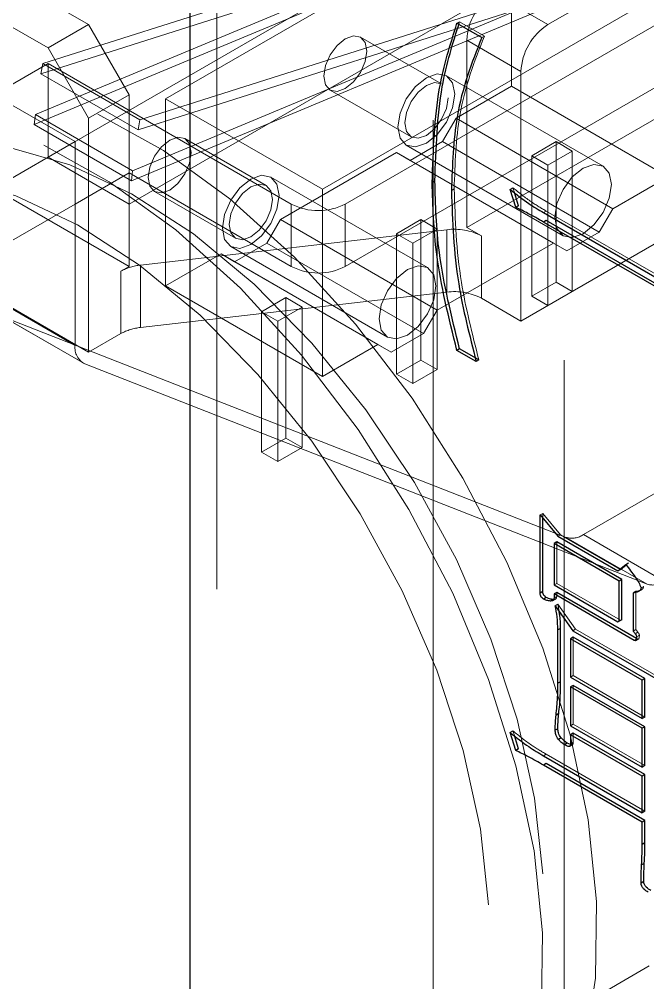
# Model space of a CAD drawing. Header units: millimetres. Extents: x 108 to 5832, y 144 to 4056.
# Drawn here: x 4447.92 to 4464.36, y 3243.42 to 3268.63 of the extents above; entities that cross this region are included whole.
import ezdxf

# ---------------------------------------------------------------- set-up
doc = ezdxf.new("R2010")
doc.units = ezdxf.units.MM
doc.header["$LTSCALE"] = 20
doc.linetypes.add('HIDDEN', pattern=[1.905, 1.27, -0.635])

msp = doc.modelspace()

# ---------------------------------------------------------------- linework, layer by layer
at = {"color": 1, "linetype": 'HIDDEN', "lineweight": 18}
for p, q in [((4453.089, 3355.318), (4453.089, 3234.469)), ((4462.175, 3297.812), (4462.175, 3240.654)), ((4458.746, 3240.593), (4458.746, 3287.953)), ((4461.751, 3268.491), (4477.307, 3277.472)), ((4476.6, 3272.98), (4459.63, 3263.183)), ((4460.337, 3271.755), (4448.669, 3265.02)), ((4451.745, 3266.551), (4460.796, 3271.776)), ((4460.796, 3271.776), (4460.796, 3266.877)), ((4448.528, 3267.47), (4461.114, 3271.47)), ((4460.902, 3271.134), (4448.307, 3265.875)), ((4462.458, 3270.531), (4450.791, 3263.795)), ((4448.336, 3266.134), (4458.597, 3270.419)), ((4458.597, 3270.419), (4448.481, 3267.204)), ((4451.074, 3266.001), (4463.66, 3270)), ((4456.448, 3263.796), (4466.701, 3269.715)), ((4463.448, 3269.665), (4450.852, 3264.405)), ((4449.73, 3268.491), (4448.316, 3269.307)), ((4455.847, 3264.183), (4464.898, 3269.408)), ((4460.337, 3269.307), (4461.751, 3268.491)), ((4450.881, 3264.665), (4461.143, 3268.95)), ((4461.143, 3268.95), (4451.027, 3265.735)), ((4447.255, 3268.695), (4448.669, 3267.879)), ((4448.669, 3267.879), (4449.73, 3268.491)), ((4449.73, 3268.491), (4450.791, 3266.654)), ((4459.44, 3268.566), (4459.369, 3268.525)), ((4459.44, 3268.566), (4460.087, 3268.192)), ((4460.087, 3268.192), (4460.017, 3268.151)), ((4456.448, 3262.163), (4466.701, 3268.082)), ((4458.969, 3266.937), (4456.848, 3268.162)), ((4461.044, 3267.266), (4459.63, 3268.083)), ((4459.63, 3263.183), (4459.63, 3268.083)), ((4473.772, 3268.082), (4461.044, 3260.734)), ((4449.73, 3266.042), (4448.669, 3267.879)), ((4448.669, 3267.47), (4447.255, 3266.653)), ((4448.481, 3267.204), (4448.528, 3267.47)), ((4448.528, 3267.47), (4451.074, 3266.001)), ((4448.669, 3267.47), (4455.033, 3263.796)), ((4448.669, 3265.02), (4448.669, 3267.47)), ((4448.481, 3267.204), (4451.027, 3265.735)), ((4461.044, 3260.734), (4461.044, 3267.266)), ((4463.195, 3264.786), (4459.094, 3267.154)), ((4449.377, 3265.429), (4447.255, 3266.653)), ((4450.791, 3266.654), (4449.73, 3266.042)), ((4450.791, 3266.654), (4450.791, 3262.163)), ((4456.048, 3266.776), (4458.169, 3265.551)), ((4460.796, 3266.877), (4459.347, 3266.04)), ((4460.796, 3266.877), (4464.898, 3264.509)), ((4451.745, 3266.551), (4455.847, 3264.183)), ((4451.745, 3261.652), (4451.745, 3266.551)), ((4448.307, 3265.875), (4448.336, 3266.134)), ((4448.336, 3266.134), (4450.881, 3264.665)), ((4449.73, 3266.042), (4449.73, 3259.917)), ((4451.027, 3265.735), (4451.074, 3266.001)), ((4459.347, 3266.04), (4458.993, 3265.428)), ((4463.448, 3263.672), (4459.347, 3266.04)), ((4448.307, 3265.875), (4450.852, 3264.405)), ((4447.255, 3264.204), (4449.377, 3265.429)), ((4449.377, 3265.429), (4449.377, 3263.795)), ((4454.373, 3264.284), (4452.251, 3265.508)), ((4458.993, 3265.428), (4458.145, 3264.938)), ((4463.094, 3263.06), (4458.993, 3265.428)), ((4461.327, 3265.06), (4461.963, 3265.428)), ((4461.963, 3265.428), (4461.963, 3261.753)), ((4461.963, 3265.428), (4462.387, 3265.183)), ((4457.791, 3265.142), (4454.751, 3263.387)), ((4461.892, 3262.774), (4457.791, 3265.142)), ((4458.145, 3264.938), (4457.791, 3265.142)), ((4458.044, 3265.335), (4462.145, 3262.967)), ((4461.751, 3264.815), (4462.387, 3265.183)), ((4462.387, 3265.183), (4462.387, 3261.508)), ((4448.669, 3265.02), (4450.791, 3263.795)), ((4462.246, 3262.57), (4458.145, 3264.938)), ((4461.327, 3261.386), (4461.327, 3265.06)), ((4461.327, 3265.06), (4461.751, 3264.815)), ((4450.852, 3264.405), (4450.881, 3264.665)), ((4461.751, 3261.141), (4461.751, 3264.815)), ((4450.791, 3264.612), (4449.377, 3263.795)), ((4450.791, 3264.612), (4455.033, 3262.163)), ((4458.599, 3262.133), (4454.498, 3264.5)), ((4464.898, 3264.509), (4463.448, 3263.672)), ((4450.791, 3262.163), (4447.255, 3264.204)), ((4455.847, 3259.284), (4455.847, 3264.183)), ((4459.296, 3264.19), (4459.225, 3264.149)), ((4460.834, 3264.22), (4460.763, 3264.18)), ((4460.872, 3264.097), (4460.834, 3264.22)), ((4451.451, 3264.123), (4453.573, 3262.898)), ((4449.377, 3263.795), (4446.195, 3261.959)), ((4449.377, 3260.094), (4449.377, 3263.795)), ((4455.033, 3263.796), (4455.033, 3262.163)), ((4456.448, 3262.163), (4456.448, 3263.796)), ((4463.448, 3263.672), (4463.094, 3263.06)), ((4454.751, 3263.387), (4454.397, 3262.774)), ((4458.852, 3261.019), (4454.751, 3263.387)), ((4457.791, 3263.019), (4458.427, 3263.387)), ((4458.427, 3263.387), (4458.427, 3259.712)), ((4458.427, 3263.387), (4458.852, 3263.142)), ((4461.706, 3263.611), (4461.636, 3263.571)), ((4461.706, 3263.611), (4466.996, 3260.558)), ((4451.088, 3262.197), (4459.105, 3263.123)), ((4458.215, 3262.774), (4458.852, 3263.142)), ((4458.852, 3263.142), (4458.852, 3259.467)), ((4459.105, 3261.49), (4459.105, 3263.123)), ((4459.63, 3263.183), (4460.008, 3262.965)), ((4457.791, 3259.345), (4457.791, 3263.019)), ((4457.791, 3263.019), (4458.215, 3262.774)), ((4460.008, 3262.965), (4460.008, 3261.332)), ((4463.094, 3263.06), (4462.246, 3262.57)), ((4453.448, 3262.681), (4457.549, 3260.314)), ((4454.397, 3262.774), (4453.548, 3262.284)), ((4458.498, 3260.407), (4454.397, 3262.774)), ((4458.215, 3259.1), (4458.215, 3262.774)), ((4461.892, 3262.774), (4458.852, 3261.019)), ((4462.246, 3262.57), (4461.892, 3262.774)), ((4453.195, 3262.489), (4451.745, 3261.652)), ((4457.296, 3260.121), (4453.195, 3262.489)), ((4453.548, 3262.284), (4453.195, 3262.489)), ((4450.577, 3262.039), (4450.791, 3262.163)), ((4451.088, 3262.197), (4451.088, 3260.564)), ((4457.65, 3259.917), (4453.548, 3262.284)), ((4446.195, 3261.959), (4449.73, 3259.917)), ((4450.577, 3260.406), (4450.577, 3262.039)), ((4451.745, 3261.652), (4455.847, 3259.284)), ((4461.963, 3261.753), (4461.327, 3261.386)), ((4461.963, 3261.753), (4462.387, 3261.508)), ((4459.105, 3261.49), (4451.088, 3260.564)), ((4461.327, 3261.386), (4461.751, 3261.141)), ((4462.387, 3261.508), (4461.751, 3261.141)), ((4447.255, 3261.318), (4449.377, 3260.094)), ((4454.256, 3260.978), (4454.892, 3261.346)), ((4454.892, 3261.346), (4454.892, 3257.671)), ((4454.892, 3261.346), (4455.316, 3261.101)), ((4461.044, 3260.734), (4460.008, 3261.332)), ((4447.462, 3260.86), (4449.584, 3259.636)), ((4454.256, 3257.304), (4454.256, 3260.978)), ((4454.256, 3260.978), (4454.68, 3260.733)), ((4454.68, 3260.733), (4455.316, 3261.101)), ((4455.316, 3261.101), (4455.316, 3257.426)), ((4458.852, 3261.019), (4458.498, 3260.407)), ((4449.629, 3259.614), (4447.508, 3260.838)), ((4462.227, 3255.073), (4447.508, 3260.838)), ((4454.68, 3257.059), (4454.68, 3260.733)), ((4450.577, 3260.406), (4449.73, 3259.917)), ((4458.498, 3260.407), (4457.65, 3259.917)), ((4457.296, 3260.121), (4455.847, 3259.284)), ((4457.65, 3259.917), (4457.296, 3260.121)), ((4464.348, 3253.849), (4449.629, 3259.614)), ((4458.427, 3259.712), (4457.791, 3259.345)), ((4458.427, 3259.712), (4458.852, 3259.467)), ((4459.943, 3259.716), (4459.873, 3259.675)), ((4457.791, 3259.345), (4458.215, 3259.1)), ((4458.852, 3259.467), (4458.215, 3259.1)), ((4467.408, 3257.873), (4462.681, 3255.145)), ((4454.892, 3257.671), (4454.256, 3257.304)), ((4454.892, 3257.671), (4455.316, 3257.426)), ((4455.316, 3257.426), (4454.68, 3257.059)), ((4454.256, 3257.304), (4454.68, 3257.059)), ((4461.615, 3255.7), (4461.545, 3255.659)), ((4461.615, 3255.7), (4462.078, 3255.143)), ((4461.615, 3255.574), (4461.615, 3255.7)), ((4462.078, 3255.143), (4462.008, 3255.102)), ((4462.078, 3255.143), (4463.649, 3254.236)), ((4462.227, 3255.073), (4464.348, 3253.849)), ((4464.802, 3253.92), (4462.681, 3255.145)), ((4461.98, 3254.955), (4461.98, 3253.868)), ((4463.862, 3254.403), (4463.791, 3254.362)), ((4463.798, 3254.353), (4463.862, 3254.403)), ((4461.98, 3253.868), (4461.909, 3253.827)), ((4461.98, 3253.868), (4463.649, 3252.904)), ((4461.98, 3253.632), (4461.98, 3253.527)), ((4464.052, 3253.654), (4464.052, 3252.663)), ((4464.117, 3253.656), (4464.206, 3253.707)), ((4464.256, 3253.79), (4464.186, 3253.749)), ((4461.87, 3253.412), (4461.958, 3253.463)), ((4461.98, 3253.527), (4461.909, 3253.486)), ((4462.01, 3253.325), (4461.939, 3253.284)), ((4462.01, 3253.325), (4462.473, 3252.672)), ((4462.042, 3253.139), (4462.01, 3253.325)), ((4463.649, 3252.904), (4463.578, 3252.864)), ((4463.649, 3252.904), (4463.687, 3252.917)), ((4462.473, 3252.672), (4462.402, 3252.631)), ((4462.473, 3252.672), (4466.533, 3250.328)), ((4464.052, 3252.663), (4463.981, 3252.622)), ((4464.104, 3252.59), (4464.034, 3252.549)), ((4462.412, 3252.462), (4462.412, 3251.454)), ((4464.038, 3252.367), (4464.126, 3252.418)), ((4464.082, 3252.418), (4464.065, 3252.408)), ((4464.082, 3252.418), (4464.067, 3252.427)), ((4464.143, 3252.514), (4464.072, 3252.473)), ((4462.412, 3251.454), (4462.342, 3251.413)), ((4462.412, 3251.454), (4464.287, 3250.372)), ((4462.412, 3251.2), (4462.412, 3250.183)), ((4462.412, 3250.183), (4462.342, 3250.142)), ((4462.412, 3250.183), (4464.287, 3249.101)), ((4460.834, 3250.008), (4460.763, 3249.967)), ((4460.872, 3249.884), (4460.834, 3250.008)), ((4462.412, 3249.947), (4462.412, 3249.701)), ((4462.311, 3249.604), (4462.399, 3249.655)), ((4462.412, 3249.701), (4462.342, 3249.66)), ((4461.706, 3249.399), (4461.636, 3249.358)), ((4461.706, 3249.399), (4464.287, 3247.909)), ((4464.403, 3243.859), (4458.746, 3240.593))]:
    msp.add_line(p, q, dxfattribs=at)
at = {"color": 7, "linetype": 'Continuous', "lineweight": 25}
for p, q in [((4452.382, 3320.615), (4452.382, 3234.061)), ((4459.369, 3268.525), (4460.017, 3268.151)), ((4458.792, 3264.398), (4458.721, 3264.357)), ((4460.907, 3263.711), (4460.763, 3264.18)), ((4460.978, 3263.752), (4460.872, 3264.097)), ((4460.978, 3263.752), (4460.907, 3263.711)), ((4461.636, 3263.571), (4466.926, 3260.517)), ((4461.706, 3263.366), (4461.636, 3263.325)), ((4467.897, 3259.711), (4461.636, 3263.325)), ((4467.968, 3259.751), (4461.706, 3263.366)), ((4459.44, 3260.007), (4459.369, 3259.966)), ((4459.873, 3259.675), (4459.369, 3259.966)), ((4459.943, 3259.716), (4459.44, 3260.007)), ((4461.545, 3255.659), (4462.008, 3255.102)), ((4461.545, 3253.617), (4461.545, 3255.659)), ((4461.615, 3253.658), (4461.615, 3255.574)), ((4462.008, 3255.102), (4463.578, 3254.196)), ((4461.98, 3254.955), (4461.909, 3254.914)), ((4463.617, 3253.928), (4461.909, 3254.914)), ((4461.909, 3254.914), (4461.909, 3253.827)), ((4463.687, 3253.969), (4461.98, 3254.955)), ((4463.578, 3254.196), (4463.791, 3254.362)), ((4463.649, 3254.236), (4463.798, 3254.353)), ((4463.649, 3254.236), (4463.578, 3254.196)), ((4461.909, 3253.827), (4463.578, 3252.864)), ((4463.687, 3253.969), (4463.617, 3253.928)), ((4463.617, 3252.877), (4463.617, 3253.928)), ((4463.687, 3252.917), (4463.687, 3253.969)), ((4461.615, 3253.658), (4461.545, 3253.617)), ((4461.98, 3253.632), (4461.909, 3253.591)), ((4461.909, 3253.591), (4461.909, 3253.486)), ((4464.011, 3252.377), (4461.909, 3253.591)), ((4464.067, 3252.427), (4461.98, 3253.632)), ((4464.052, 3253.654), (4463.981, 3253.613)), ((4463.981, 3253.613), (4463.981, 3252.622)), ((4461.706, 3253.5), (4461.636, 3253.459)), ((4461.888, 3253.448), (4461.818, 3253.407)), ((4461.939, 3253.284), (4462.402, 3252.631)), ((4463.578, 3252.864), (4463.617, 3252.877)), ((4463.687, 3252.917), (4463.617, 3252.877)), ((4462.078, 3252.689), (4462.008, 3252.649)), ((4462.008, 3251.255), (4462.008, 3252.649)), ((4462.078, 3251.296), (4462.078, 3252.689)), ((4462.402, 3252.631), (4466.462, 3250.287)), ((4462.412, 3252.462), (4462.342, 3252.421)), ((4464.216, 3251.339), (4462.342, 3252.421)), ((4462.342, 3252.421), (4462.342, 3251.413)), ((4464.287, 3251.38), (4462.412, 3252.462)), ((4464.065, 3252.408), (4464.011, 3252.377)), ((4462.078, 3251.296), (4462.008, 3251.255)), ((4462.342, 3251.413), (4464.216, 3250.331)), ((4464.287, 3251.38), (4464.216, 3251.339)), ((4464.216, 3250.331), (4464.216, 3251.339)), ((4464.287, 3250.372), (4464.287, 3251.38)), ((4462.412, 3251.2), (4462.342, 3251.159)), ((4464.216, 3250.077), (4462.342, 3251.159)), ((4462.342, 3251.159), (4462.342, 3250.142)), ((4464.287, 3250.118), (4462.412, 3251.2)), ((4462.033, 3250.463), (4461.963, 3250.422)), ((4464.287, 3250.372), (4464.216, 3250.331)), ((4462.01, 3250.065), (4461.939, 3250.024)), ((4462.342, 3250.142), (4464.216, 3249.06)), ((4464.287, 3250.118), (4464.216, 3250.077)), ((4464.216, 3249.06), (4464.216, 3250.077)), ((4464.287, 3249.101), (4464.287, 3250.118)), ((4460.907, 3249.498), (4460.763, 3249.967)), ((4460.978, 3249.539), (4460.872, 3249.884)), ((4462.094, 3249.824), (4462.024, 3249.783)), ((4462.412, 3249.947), (4462.342, 3249.906)), ((4462.342, 3249.906), (4462.342, 3249.66)), ((4464.216, 3248.824), (4462.342, 3249.906)), ((4464.287, 3248.865), (4462.412, 3249.947)), ((4460.978, 3249.539), (4460.907, 3249.498)), ((4462.253, 3249.688), (4462.182, 3249.647)), ((4462.34, 3249.651), (4462.253, 3249.688)), ((4461.636, 3249.358), (4464.216, 3247.868)), ((4461.706, 3249.153), (4461.636, 3249.112)), ((4464.216, 3247.623), (4461.636, 3249.112)), ((4464.287, 3247.664), (4461.706, 3249.153)), ((4464.287, 3249.101), (4464.216, 3249.06)), ((4464.287, 3248.865), (4464.216, 3248.824)), ((4464.216, 3247.868), (4464.216, 3248.824)), ((4464.287, 3247.909), (4464.287, 3248.865)), ((4464.287, 3247.909), (4464.216, 3247.868)), ((4464.287, 3247.664), (4464.216, 3247.623)), ((4464.216, 3247.036), (4464.216, 3247.623)), ((4464.287, 3247.077), (4464.287, 3247.664)), ((4464.287, 3247.077), (4464.216, 3247.036)), ((4464.272, 3246.541), (4464.201, 3246.5)), ((4464.256, 3246.069), (4464.186, 3246.028))]:
    msp.add_line(p, q, dxfattribs=at)
at = {"color": 1, "linetype": 'HIDDEN', "lineweight": 18, "flags": 128}
for points in [[(4455.882, 3267.142), (4455.925, 3267.417), (4456.048, 3267.7), (4456.231, 3267.947), (4456.448, 3268.122), (4456.664, 3268.197), (4456.848, 3268.162), (4456.97, 3268.02), (4457.013, 3267.795), (4456.97, 3267.521), (4456.848, 3267.238), (4456.664, 3266.99), (4456.448, 3266.816), (4456.231, 3266.74), (4456.048, 3266.776), (4455.925, 3266.917), (4455.882, 3267.142)], [(4463.025, 3245.544), (4462.802, 3247.683), (4462.328, 3249.908), (4461.613, 3252.172), (4460.672, 3254.425), (4459.526, 3256.622), (4458.198, 3258.713), (4456.717, 3260.656), (4455.115, 3262.408), (4453.426, 3263.932), (4451.686, 3265.196), (4449.931, 3266.173), (4448.2, 3266.842), (4446.528, 3267.188), (4444.953, 3267.205), (4443.507, 3266.891), (4442.221, 3266.255), (4441.123, 3265.308), (4440.235, 3264.072), (4439.578, 3262.573), (4439.164, 3260.842), (4439.004, 3258.917), (4439.099, 3256.838), (4439.448, 3254.65), (4440.045, 3252.4), (4440.875, 3250.135), (4441.921, 3247.905), (4443.162, 3245.755), (4444.57, 3243.732), (4446.115, 3241.88), (4447.765, 3240.238), (4449.485, 3238.84), (4451.237, 3237.716), (4452.985, 3236.891), (4454.69, 3236.382), (4456.318, 3236.2), (4457.833, 3236.349), (4459.203, 3236.825), (4460.398, 3237.619), (4461.393, 3238.713), (4462.168, 3240.085), (4462.705, 3241.704), (4462.993, 3243.537), (4463.025, 3245.544)], [(4457.826, 3265.816), (4457.883, 3266.176), (4458.044, 3266.547), (4458.285, 3266.872), (4458.569, 3267.102), (4458.853, 3267.2), (4459.094, 3267.154), (4459.255, 3266.968), (4459.311, 3266.673), (4459.255, 3266.312), (4459.094, 3265.941), (4458.853, 3265.616), (4458.569, 3265.387), (4458.285, 3265.288), (4458.044, 3265.335), (4457.883, 3265.52), (4457.826, 3265.816)], [(4458.969, 3266.937), (4458.785, 3266.973), (4458.569, 3266.897), (4458.352, 3266.723), (4458.169, 3266.475), (4458.046, 3266.192), (4458.003, 3265.918), (4458.046, 3265.693), (4458.169, 3265.551), (4458.352, 3265.516), (4458.569, 3265.591), (4458.785, 3265.766), (4458.969, 3266.013), (4459.092, 3266.296), (4459.135, 3266.571)], [(4461.611, 3244.728), (4461.388, 3246.867), (4460.914, 3249.092), (4460.199, 3251.355), (4459.258, 3253.609), (4458.112, 3255.805), (4456.784, 3257.897), (4455.303, 3259.839), (4453.701, 3261.592), (4452.012, 3263.116), (4450.271, 3264.38), (4448.517, 3265.357), (4446.785, 3266.025), (4445.114, 3266.372), (4443.539, 3266.388), (4442.093, 3266.075), (4440.807, 3265.438), (4439.708, 3264.492), (4438.821, 3263.256), (4438.164, 3261.756), (4437.75, 3260.025), (4437.589, 3258.1), (4437.685, 3256.022), (4438.034, 3253.834), (4438.63, 3251.584), (4439.461, 3249.319), (4440.507, 3247.088), (4441.747, 3244.938), (4443.155, 3242.916), (4444.701, 3241.064), (4446.351, 3239.421), (4448.07, 3238.023), (4449.823, 3236.9), (4451.57, 3236.075), (4453.276, 3235.566), (4454.904, 3235.384), (4456.419, 3235.533), (4457.788, 3236.009), (4458.984, 3236.803), (4459.979, 3237.897), (4460.754, 3239.268), (4461.29, 3240.888), (4461.578, 3242.721), (4461.611, 3244.728)], [(4461.613, 3246.271), (4461.401, 3248.252), (4460.946, 3250.315), (4460.258, 3252.411), (4459.353, 3254.49), (4458.254, 3256.505), (4456.984, 3258.407), (4455.575, 3260.153), (4454.06, 3261.701), (4452.473, 3263.015), (4450.852, 3264.064), (4449.235, 3264.824), (4447.66, 3265.277), (4446.164, 3265.411), (4444.781, 3265.225), (4443.545, 3264.723), (4442.485, 3263.915), (4441.624, 3262.822), (4440.984, 3261.469), (4440.579, 3259.887), (4440.418, 3258.113), (4440.507, 3256.19), (4440.841, 3254.162), (4441.415, 3252.076), (4442.213, 3249.982), (4443.218, 3247.929), (4444.406, 3245.965), (4445.749, 3244.136), (4447.216, 3242.484), (4448.772, 3241.049), (4450.38, 3239.864), (4452.004, 3238.957), (4453.605, 3238.349), (4455.145, 3238.054), (4456.588, 3238.08), (4457.901, 3238.425), (4459.053, 3239.082), (4460.017, 3240.035), (4460.769, 3241.262), (4461.294, 3242.734), (4461.577, 3244.417), (4461.613, 3246.271)], [(4451.286, 3264.489), (4451.329, 3264.764), (4451.451, 3265.047), (4451.635, 3265.294), (4451.851, 3265.469), (4452.068, 3265.544), (4452.251, 3265.508), (4452.374, 3265.367), (4452.417, 3265.142), (4452.374, 3264.867), (4452.251, 3264.585), (4452.068, 3264.337), (4451.851, 3264.162), (4451.635, 3264.087), (4451.451, 3264.123), (4451.329, 3264.264), (4451.286, 3264.489)], [(4461.928, 3263.448), (4461.984, 3263.809), (4462.145, 3264.18), (4462.386, 3264.505), (4462.67, 3264.734), (4462.954, 3264.833), (4463.195, 3264.786), (4463.356, 3264.601), (4463.413, 3264.305), (4463.356, 3263.945), (4463.195, 3263.573), (4462.954, 3263.249), (4462.67, 3263.019), (4462.386, 3262.921), (4462.145, 3262.967), (4461.984, 3263.153), (4461.928, 3263.448)], [(4460.199, 3245.454), (4459.987, 3247.436), (4459.531, 3249.499), (4458.843, 3251.595), (4457.939, 3253.674), (4456.839, 3255.689), (4455.57, 3257.591), (4454.161, 3259.337), (4452.645, 3260.884), (4451.059, 3262.198), (4449.438, 3263.248), (4447.821, 3264.007), (4446.246, 3264.46), (4444.75, 3264.595), (4443.367, 3264.409), (4442.131, 3263.906), (4441.07, 3263.099), (4440.21, 3262.006), (4439.569, 3260.652), (4439.164, 3259.07), (4439.004, 3257.297), (4439.092, 3255.373), (4439.427, 3253.345), (4440, 3251.26), (4440.799, 3249.166), (4441.804, 3247.113), (4442.992, 3245.149), (4444.335, 3243.319), (4445.802, 3241.668), (4447.358, 3240.233), (4448.966, 3239.048), (4450.59, 3238.14), (4452.191, 3237.532), (4453.731, 3237.238), (4455.174, 3237.263), (4456.487, 3237.609), (4457.639, 3238.266), (4458.602, 3239.219), (4459.355, 3240.446), (4459.879, 3241.918), (4460.163, 3243.601), (4460.199, 3245.454)], [(4453.23, 3263.162), (4453.287, 3263.523), (4453.448, 3263.894), (4453.689, 3264.219), (4453.973, 3264.448), (4454.257, 3264.547), (4454.498, 3264.5), (4454.659, 3264.315), (4454.715, 3264.019), (4454.659, 3263.659), (4454.498, 3263.288), (4454.257, 3262.963), (4453.973, 3262.734), (4453.689, 3262.635), (4453.448, 3262.682), (4453.287, 3262.867), (4453.23, 3263.162)], [(4454.538, 3263.917), (4454.495, 3264.143), (4454.373, 3264.284), (4454.189, 3264.319), (4453.973, 3264.244), (4453.756, 3264.069), (4453.573, 3263.822), (4453.45, 3263.539), (4453.407, 3263.264), (4453.45, 3263.039), (4453.573, 3262.898), (4453.756, 3262.862), (4453.973, 3262.938), (4454.189, 3263.112), (4454.373, 3263.36), (4454.495, 3263.643), (4454.538, 3263.917)], [(4457.331, 3260.795), (4457.388, 3261.155), (4457.549, 3261.526), (4457.79, 3261.851), (4458.074, 3262.081), (4458.358, 3262.179), (4458.599, 3262.133), (4458.76, 3261.947), (4458.816, 3261.652), (4458.76, 3261.291), (4458.599, 3260.92), (4458.358, 3260.595), (4458.074, 3260.366), (4457.79, 3260.267), (4457.549, 3260.314), (4457.388, 3260.499), (4457.331, 3260.795)]]:
    msp.add_lwpolyline(points, dxfattribs=at)
at = {"color": 1, "linetype": 'HIDDEN', "lineweight": 18}
for centre, radius, start, end in [((4461.165, 3268.013), 1.537, 122.6093, 177.3917), ((4462.579, 3267.196), 1.537, 122.6093, 177.3917), ((4455.74, 3265.16), 1.537, 242.6089, 297.394), ((4459.307, 3261.619), 1.517, 62.4958, 97.6726), ((4451.22, 3260.864), 1.34, 95.6562, 118.6786), ((4455.74, 3263.527), 1.537, 242.6089, 297.394), ((4459.307, 3259.986), 1.517, 62.4958, 97.6726), ((4451.22, 3259.231), 1.34, 95.6562, 118.6786), ((4449.85, 3260.036), 0.477, 173.1108, 242.4286), ((4462.379, 3255.586), 0.535, 253.4376, 304.3949), ((4464.5, 3254.361), 0.535, 253.4376, 304.3949)]:
    msp.add_arc(centre, radius, start, end, dxfattribs=at)
at = {"color": 7, "linetype": 'Continuous', "lineweight": 25}
for points, knots in [([(4458.721, 3264.357), (4458.75, 3265.207), (4458.801, 3266.725), (4459.195, 3267.975), (4459.369, 3268.525)], [0, 0, 0, 0, 0.559989, 1, 1, 1, 1]), ([(4458.792, 3264.398), (4458.821, 3265.248), (4458.871, 3266.766), (4459.266, 3268.016), (4459.44, 3268.566)], [0, 0, 0, 0, 0.559989, 1, 1, 1, 1]), ([(4460.017, 3268.151), (4459.76, 3267.492), (4459.3, 3266.314), (4459.248, 3264.811), (4459.225, 3264.149)], [0, 0, 0, 0, 0.559573, 1, 1, 1, 1]), ([(4459.44, 3260.007), (4459.227, 3260.86), (4458.848, 3262.386), (4458.809, 3263.783), (4458.792, 3264.398)], [0, 0, 0, 0, 0.55957, 1, 1, 1, 1]), ([(4459.369, 3259.966), (4459.157, 3260.82), (4458.777, 3262.345), (4458.738, 3263.742), (4458.721, 3264.357)], [0, 0, 0, 0, 0.55957, 1, 1, 1, 1]), ([(4459.225, 3264.149), (4459.252, 3263.347), (4459.301, 3261.915), (4459.698, 3260.36), (4459.873, 3259.675)], [0, 0, 0, 0, 0.560048, 1, 1, 1, 1]), ([(4460.763, 3264.18), (4460.924, 3264.05), (4461.213, 3263.818), (4461.506, 3263.646), (4461.636, 3263.571)], [0, 0, 0, 0, 0.55976, 1, 1, 1, 1]), ([(4461.636, 3263.325), (4461.499, 3263.402), (4461.256, 3263.539), (4461.014, 3263.658), (4460.907, 3263.711)], [0, 0, 0, 0, 0.560012, 1, 1, 1, 1]), ([(4463.791, 3254.362), (4463.873, 3254.254), (4463.987, 3254.102), (4464.131, 3253.899), (4464.167, 3253.799), (4464.186, 3253.749)], [0, 0, 0, 0, 0.562326, 0.783357, 1, 1, 1, 1]), ([(4461.636, 3253.459), (4461.622, 3253.468), (4461.594, 3253.486), (4461.56, 3253.532), (4461.547, 3253.578), (4461.545, 3253.604), (4461.545, 3253.617)], [0, 0, 0, 0, 0.280489, 0.558499, 0.779708, 1, 1, 1, 1]), ([(4461.706, 3253.5), (4461.693, 3253.509), (4461.665, 3253.527), (4461.63, 3253.572), (4461.617, 3253.619), (4461.616, 3253.645), (4461.615, 3253.658)], [0, 0, 0, 0, 0.280489, 0.558499, 0.779708, 1, 1, 1, 1]), ([(4464.186, 3253.749), (4464.176, 3253.723), (4464.158, 3253.669), (4464.077, 3253.637), (4464.017, 3253.622), (4463.981, 3253.613)], [0, 0, 0, 0, 0.276884, 0.559535, 1, 1, 1, 1]), ([(4464.196, 3253.704), (4464.184, 3253.697), (4464.141, 3253.671), (4464.089, 3253.661), (4464.052, 3253.654)], [0, 0, 0, 0, 0.268004, 1, 1, 1, 1]), ([(4461.818, 3253.407), (4461.785, 3253.41), (4461.727, 3253.416), (4461.663, 3253.446), (4461.636, 3253.459)], [0, 0, 0, 0, 0.559935, 1, 1, 1, 1]), ([(4461.888, 3253.448), (4461.856, 3253.451), (4461.797, 3253.457), (4461.734, 3253.487), (4461.706, 3253.5)], [0, 0, 0, 0, 0.559935, 1, 1, 1, 1]), ([(4461.909, 3253.486), (4461.907, 3253.47), (4461.905, 3253.438), (4461.872, 3253.407), (4461.838, 3253.407), (4461.818, 3253.407)], [0, 0, 0, 0, 0.279637, 0.560293, 1, 1, 1, 1]), ([(4462.008, 3252.649), (4462.006, 3252.763), (4462.002, 3252.967), (4461.958, 3253.187), (4461.939, 3253.284)], [0, 0, 0, 0, 0.560107, 1, 1, 1, 1]), ([(4462.078, 3252.689), (4462.078, 3252.803), (4462.077, 3252.948), (4462.048, 3253.105), (4462.042, 3253.139)], [0, 0, 0, 0, 0.7823917, 1, 1, 1, 1]), ([(4463.981, 3252.622), (4463.991, 3252.608), (4464.008, 3252.584), (4464.026, 3252.559), (4464.034, 3252.549)], [0, 0, 0, 0, 0.560296, 1, 1, 1, 1]), ([(4464.034, 3252.549), (4464.039, 3252.543), (4464.05, 3252.531), (4464.068, 3252.505), (4464.07, 3252.486), (4464.072, 3252.473)], [0, 0, 0, 0, 0.293723, 0.561164, 1, 1, 1, 1]), ([(4464.072, 3252.473), (4464.072, 3252.446), (4464.071, 3252.405), (4464.051, 3252.37), (4464.029, 3252.369), (4464.017, 3252.375), (4464.011, 3252.377)], [0, 0, 0, 0, 0.498536, 0.750599, 0.872627, 1, 1, 1, 1]), ([(4462.033, 3250.463), (4462.05, 3250.613), (4462.08, 3250.882), (4462.079, 3251.169), (4462.078, 3251.296)], [0, 0, 0, 0, 0.559666, 1, 1, 1, 1]), ([(4461.963, 3250.422), (4461.979, 3250.572), (4462.009, 3250.841), (4462.008, 3251.129), (4462.008, 3251.255)], [0, 0, 0, 0, 0.559666, 1, 1, 1, 1]), ([(4461.939, 3250.024), (4461.941, 3250.1), (4461.945, 3250.235), (4461.957, 3250.365), (4461.963, 3250.422)], [0, 0, 0, 0, 0.559954, 1, 1, 1, 1]), ([(4462.01, 3250.065), (4462.012, 3250.141), (4462.016, 3250.276), (4462.028, 3250.406), (4462.033, 3250.463)], [0, 0, 0, 0, 0.559954, 1, 1, 1, 1]), ([(4462.024, 3249.783), (4461.996, 3249.828), (4461.948, 3249.909), (4461.942, 3249.989), (4461.939, 3250.024)], [0, 0, 0, 0, 0.558367, 1, 1, 1, 1]), ([(4462.094, 3249.824), (4462.067, 3249.869), (4462.019, 3249.95), (4462.013, 3250.03), (4462.01, 3250.065)], [0, 0, 0, 0, 0.558367, 1, 1, 1, 1]), ([(4460.763, 3249.967), (4460.924, 3249.837), (4461.213, 3249.605), (4461.506, 3249.433), (4461.636, 3249.358)], [0, 0, 0, 0, 0.5597517, 1, 1, 1, 1]), ([(4462.182, 3249.647), (4462.152, 3249.669), (4462.097, 3249.708), (4462.046, 3249.76), (4462.024, 3249.783)], [0, 0, 0, 0, 0.559261, 1, 1, 1, 1]), ([(4462.253, 3249.688), (4462.222, 3249.71), (4462.168, 3249.749), (4462.117, 3249.801), (4462.094, 3249.824)], [0, 0, 0, 0, 0.559261, 1, 1, 1, 1]), ([(4462.342, 3249.66), (4462.341, 3249.651), (4462.338, 3249.633), (4462.327, 3249.612), (4462.307, 3249.603), (4462.261, 3249.604), (4462.217, 3249.628), (4462.182, 3249.647)], [0, 0, 0, 0, 0.126344, 0.249207, 0.375727, 0.50152, 1, 1, 1, 1]), ([(4461.636, 3249.112), (4461.499, 3249.189), (4461.256, 3249.326), (4461.014, 3249.445), (4460.907, 3249.498)], [0, 0, 0, 0, 0.560012, 1, 1, 1, 1]), ([(4464.201, 3246.5), (4464.206, 3246.599), (4464.214, 3246.776), (4464.215, 3246.957), (4464.216, 3247.036)], [0, 0, 0, 0, 0.5598854, 1, 1, 1, 1]), ([(4464.272, 3246.541), (4464.277, 3246.64), (4464.285, 3246.817), (4464.286, 3246.997), (4464.287, 3247.077)], [0, 0, 0, 0, 0.5598854, 1, 1, 1, 1]), ([(4464.186, 3246.028), (4464.187, 3246.117), (4464.19, 3246.276), (4464.198, 3246.432), (4464.201, 3246.5)], [0, 0, 0, 0, 0.560071, 1, 1, 1, 1]), ([(4464.256, 3246.069), (4464.258, 3246.158), (4464.261, 3246.317), (4464.269, 3246.473), (4464.272, 3246.541)], [0, 0, 0, 0, 0.560071, 1, 1, 1, 1]), ([(4464.376, 3245.787), (4464.333, 3245.813), (4464.28, 3245.844), (4464.225, 3245.91), (4464.194, 3245.962), (4464.189, 3246.002), (4464.186, 3246.028)], [0, 0, 0, 0, 0.4988849, 0.6252242, 0.7516326, 1, 1, 1, 1]), ([(4464.446, 3245.828), (4464.404, 3245.853), (4464.351, 3245.885), (4464.296, 3245.951), (4464.265, 3246.003), (4464.26, 3246.042), (4464.256, 3246.069)], [0, 0, 0, 0, 0.4988849, 0.6252242, 0.7516326, 1, 1, 1, 1])]:
    msp.add_open_spline(points, degree=3, knots=knots, dxfattribs=at)
at = {"color": 1, "linetype": 'HIDDEN', "lineweight": 18}
for points, knots in [([(4460.087, 3268.192), (4459.83, 3267.533), (4459.371, 3266.355), (4459.319, 3264.852), (4459.296, 3264.19)], [0, 0, 0, 0, 0.559573, 1, 1, 1, 1]), ([(4459.296, 3264.19), (4459.323, 3263.388), (4459.372, 3261.956), (4459.769, 3260.4), (4459.943, 3259.716)], [0, 0, 0, 0, 0.560048, 1, 1, 1, 1]), ([(4460.834, 3264.22), (4460.995, 3264.091), (4461.283, 3263.859), (4461.577, 3263.687), (4461.706, 3263.611)], [0, 0, 0, 0, 0.55976, 1, 1, 1, 1]), ([(4464.256, 3253.79), (4464.248, 3253.762), (4464.236, 3253.722), (4464.205, 3253.708), (4464.196, 3253.704)], [0, 0, 0, 0, 0.69522, 1, 1, 1, 1]), ([(4461.98, 3253.527), (4461.978, 3253.511), (4461.975, 3253.479), (4461.943, 3253.448), (4461.909, 3253.448), (4461.888, 3253.448)], [0, 0, 0, 0, 0.279637, 0.560293, 1, 1, 1, 1]), ([(4464.052, 3252.663), (4464.061, 3252.649), (4464.079, 3252.624), (4464.097, 3252.6), (4464.104, 3252.59)], [0, 0, 0, 0, 0.560296, 1, 1, 1, 1]), ([(4464.104, 3252.59), (4464.11, 3252.583), (4464.121, 3252.572), (4464.138, 3252.546), (4464.141, 3252.526), (4464.143, 3252.514)], [0, 0, 0, 0, 0.293723, 0.561164, 1, 1, 1, 1]), ([(4464.143, 3252.514), (4464.142, 3252.487), (4464.142, 3252.446), (4464.122, 3252.411), (4464.1, 3252.41), (4464.088, 3252.415), (4464.082, 3252.418)], [0, 0, 0, 0, 0.498536, 0.750599, 0.872627, 1, 1, 1, 1]), ([(4460.834, 3250.008), (4460.995, 3249.878), (4461.283, 3249.646), (4461.577, 3249.474), (4461.706, 3249.399)], [0, 0, 0, 0, 0.5597517, 1, 1, 1, 1]), ([(4462.412, 3249.701), (4462.411, 3249.692), (4462.409, 3249.674), (4462.398, 3249.652), (4462.378, 3249.645), (4462.358, 3249.642), (4462.345, 3249.649), (4462.34, 3249.651)], [0, 0, 0, 0, 0.221113, 0.436133, 0.657554, 0.877704, 1, 1, 1, 1])]:
    msp.add_open_spline(points, degree=3, knots=knots, dxfattribs=at)

doc.saveas('drawing.dxf')
